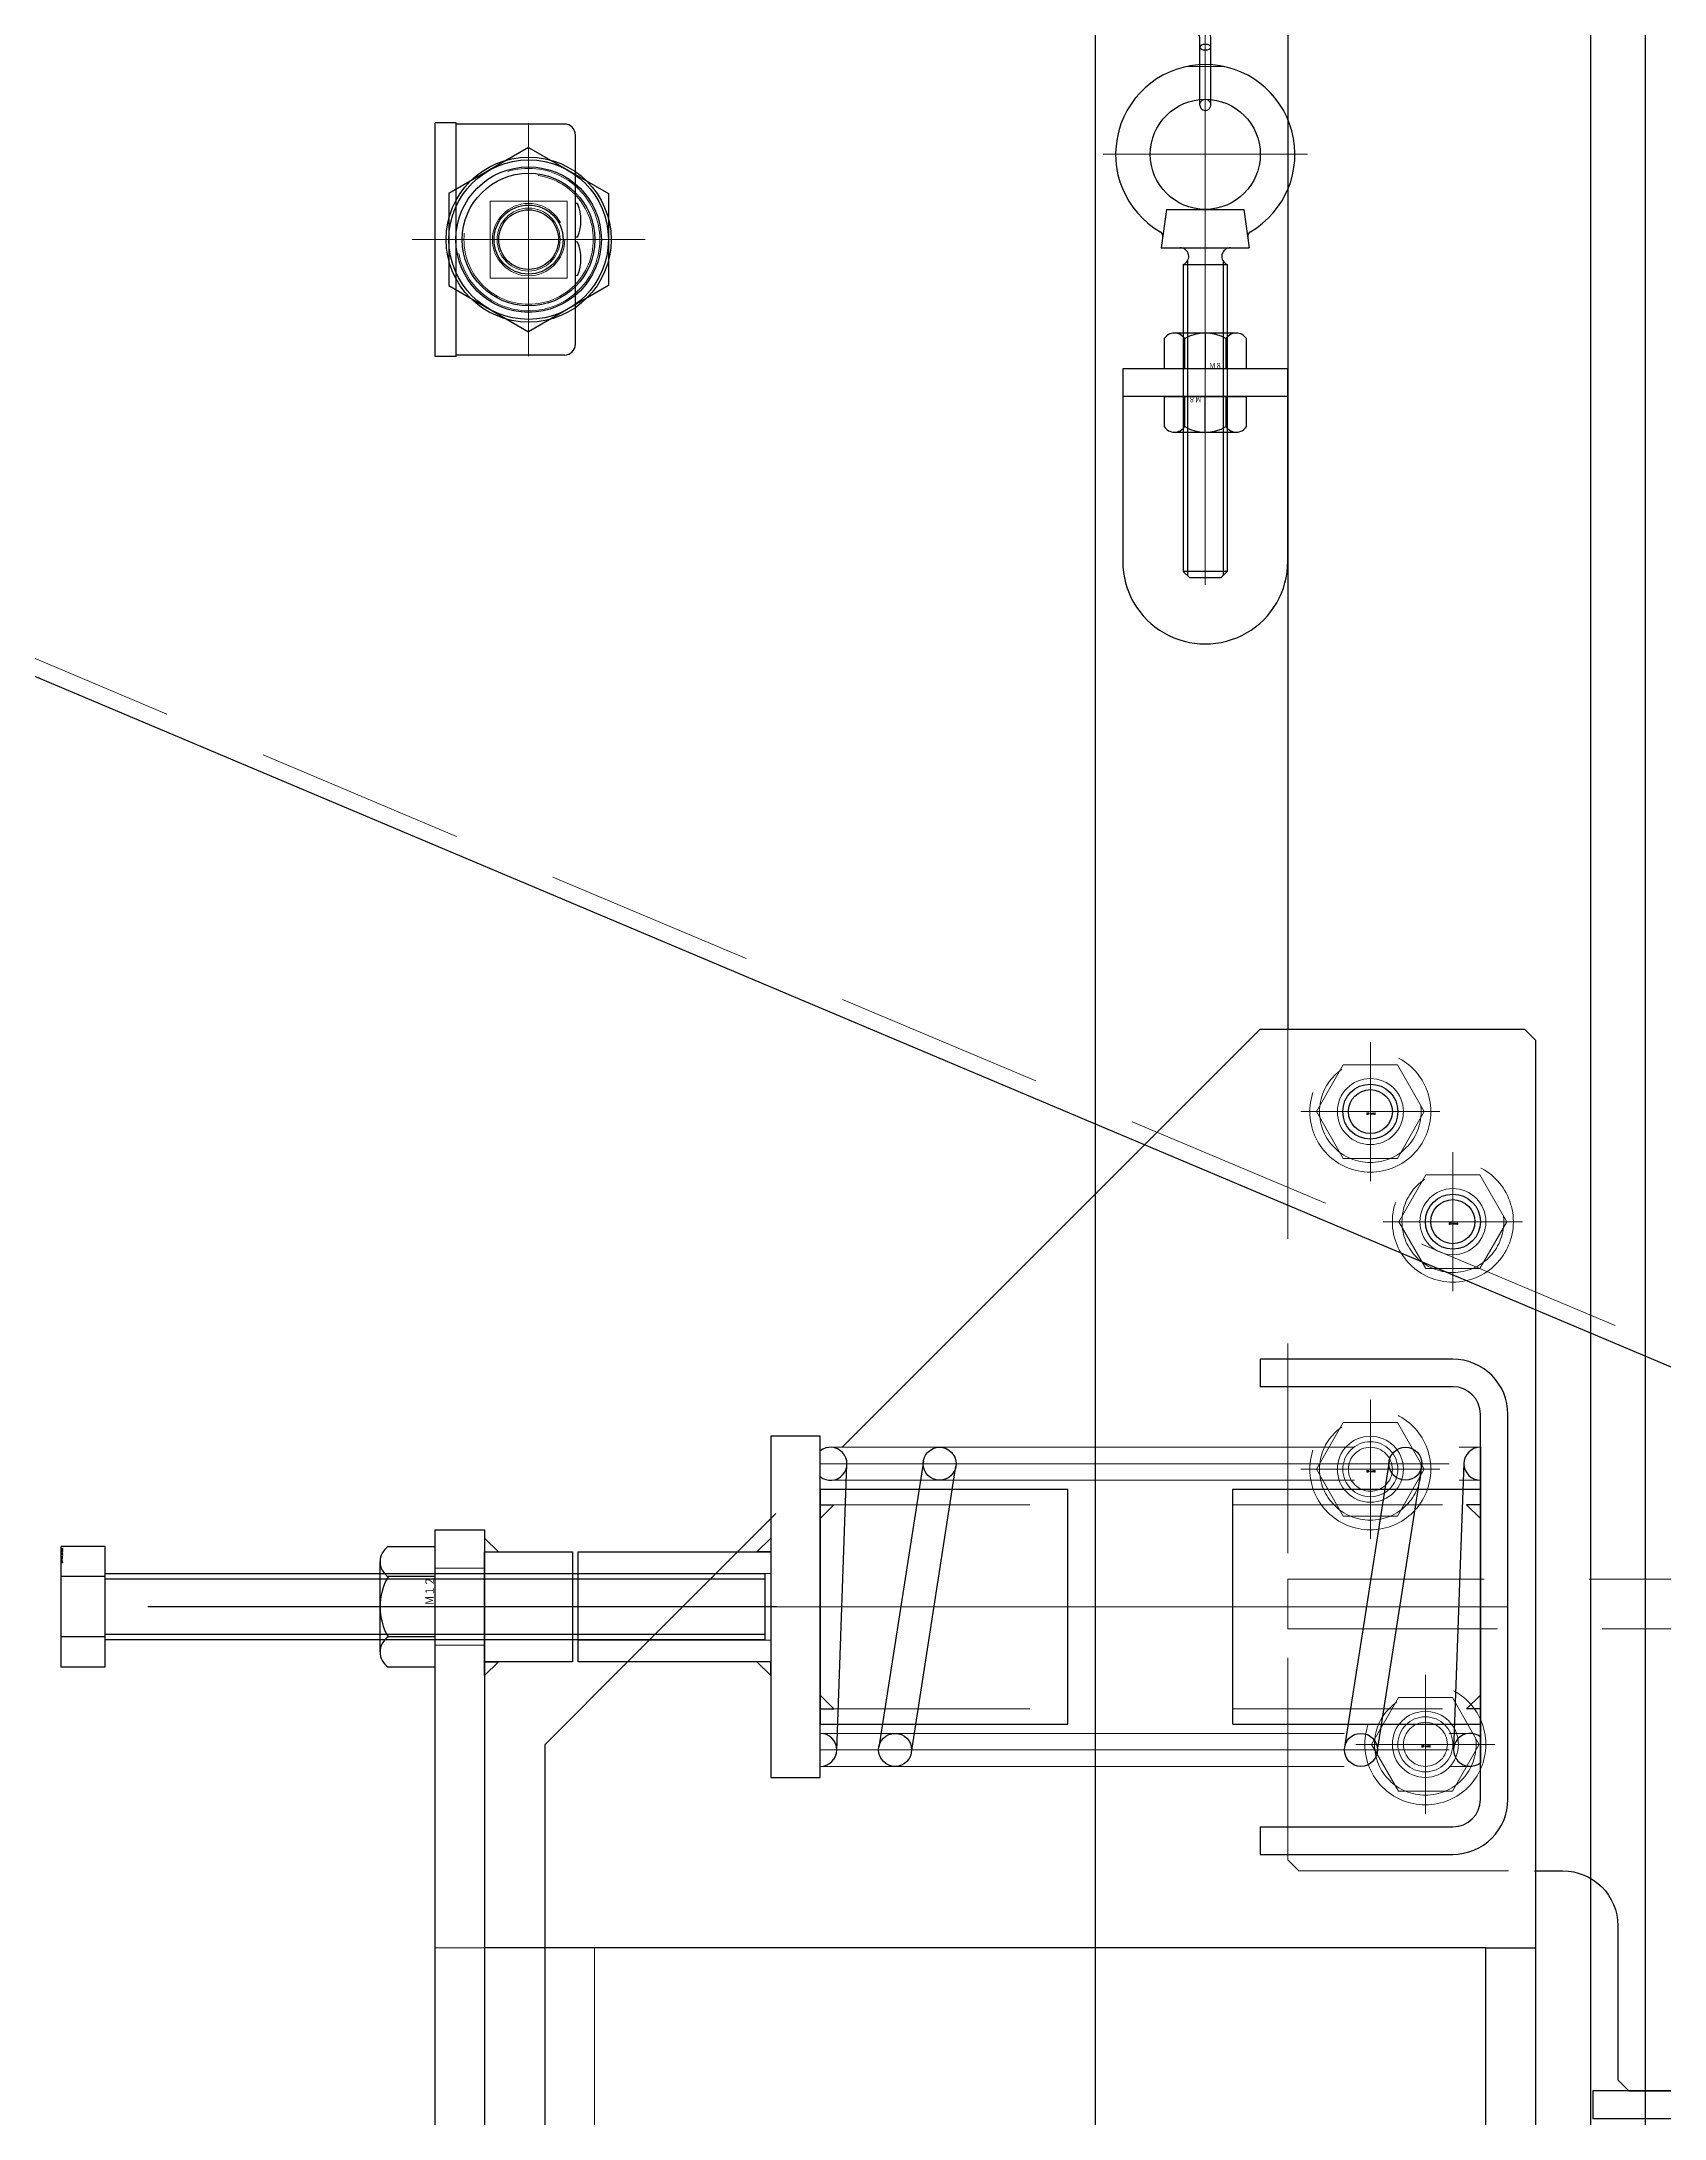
# Model space of a CAD drawing. Header units: millimetres. Extents: x -16130 to 36813, y -8099 to 27484.
# Drawn here: x 23376.3 to 23671.3, y 2415.2 to 2792.7 of the extents above; entities that cross this region are included whole.
import ezdxf

# ---------------------------------------------------------------- set-up
doc = ezdxf.new("R2010")
doc.units = ezdxf.units.MM
doc.header["$LTSCALE"] = 6
for name, pattern in [('CENTER2', [28.575, 19.05, -3.175, 3.175, -3.175]), ('HIDDEN', [9.525, 6.35, -3.175]), ('PHANTOM2', [31.75, 15.875, -3.175, 3.175, -3.175, 3.175, -3.175])]:
    doc.linetypes.add(name, pattern=pattern)
for name, color, linetype, lineweight in [('04_HIDDEN', 2, 'HIDDEN', 13), ('05_CENTER', 4, 'CENTER2', 13), ('06_PHANTOM', 2, 'PHANTOM2', 13)]:
    doc.layers.add(name, color=color, linetype=linetype, lineweight=lineweight)
doc.layers.add('10_DRAFT', color=8, linetype='Continuous', lineweight=0, plot=False)
doc.styles.add('KANJI0', font='txt.shx', dxfattribs={"width": 0.9, "height": 30, "bigfont": 'bigfont'})
doc.styles.add('KSS_TXT_L', font='txt.shx', dxfattribs={"height": 3, "bigfont": 'extfont2.shx'})

# ---------------------------------------------------------------- blocks, each defined once
blk = doc.blocks.new('A$C59FA16D1_1_1')
at = {"color": 0}
blk.add_line((-1310, 2592), (-1310, -934), dxfattribs=at)
blk.add_lwpolyline([(-1395, 2592), (-1400, 2592), (-1400, -934), (-1300, -934), (-1300, 2592), (-1310, 2592)], dxfattribs=at)
blk = doc.blocks.new('A$C21800152_1_1')
blk.add_line((-29.86, -2282), (-35, -2282))
for points in [[(-45, -2292), (-45, -2320), (-47, -2322), (-135, -2322), (-135, 43), (-30, 43)], [(15, -107), (15, -2129)]]:
    blk.add_lwpolyline(points)
blk.add_arc((-35, -2292), 10, 90, 180)
at = {"layer": '04_HIDDEN'}
blk.add_lwpolyline([(15, -2129), (15, -2280), (13, -2282), (-30, -2282)], dxfattribs=at)
blk.add_lwpolyline([(15, -2238), (-135, -2238), (-135, -2229), (15, -2229)], close=True, dxfattribs=at)
for centre in [(0, -2144), (-15, -2164), (0, -2209), (-10, -2259)]:
    blk.add_circle(centre, 6, dxfattribs=at)
at = {"layer": '05_CENTER'}
for p, q in [((0, -2154.06), (0, -2133.94)), ((10.06, -2144), (-10.06, -2144)), ((-15, -2174.06), (-15, -2153.94)), ((-4.94, -2164), (-25.06, -2164)), ((0, -2219.06), (0, -2198.94)), ((10.06, -2209), (-10.06, -2209)), ((-10, -2269.06), (-10, -2248.94)), ((0.06, -2259), (-20.06, -2259))]:
    blk.add_line(p, q, dxfattribs=at)
blk = doc.blocks.new('A$C491655AE_1_1_1_1')
at = {"color": 0, "linetype": 'CENTER2'}
for p, q in [((0, -12.64), (0, 12.64)), ((-12.64, 0), (12.64, 0))]:
    blk.add_line(p, q, dxfattribs=at)
at = {"color": 0}
for p, q in [((-9.81, 0), (-4.91, 8.5)), ((-4.91, 8.5), (4.91, 8.5)), ((4.91, 8.5), (9.81, 0)), ((-4.91, -8.5), (-9.81, 0)), ((9.81, 0), (4.91, -8.5)), ((4.91, -8.5), (-4.91, -8.5))]:
    blk.add_line(p, q, dxfattribs=at)
for radius in [11, 9.25]:
    blk.add_circle((0, 0), radius, dxfattribs=at)
at = {"layer": '10_DRAFT', "style": 'KSS_TXT_L'}
blk.add_text('BT-M10', height=0.3, dxfattribs=at).set_placement((-0.7, -0.54))
blk = doc.blocks.new('A$C1505761E_1_1')
at = {"color": 0}
for points in [[(-21, -32), (-30, -32), (-30, 134), (-21, 134)], [(-5, 130), (-5, 110), (-21, 110), (-21, 130)], [(-21, -32), (161, -32), (161, 58), (-21, 58)], [(170, -32), (161, -32), (161, 58), (170, 58)], [(-30, -41), (170, -41), (170, -32), (-30, -32)]]:
    blk.add_lwpolyline(points, close=True, dxfattribs=at)
at = {"color": 3}
for points in [[(-21, 130), (-18.5, 130), (-18.5, 130), (-21, 132.5)], [(-21, 110), (-18.5, 110), (-18.5, 110), (-21, 107.5)]]:
    blk.add_lwpolyline(points, close=True, dxfattribs=at)
at = {"layer": '04_HIDDEN'}
for p, q in [((-30, 127), (-21, 127)), ((-21, 126), (-5, 126)), ((-21, 125), (-5, 125)), ((-21, 115), (-5, 115)), ((-21, 114), (-5, 114)), ((-30, 113), (-21, 113)), ((-30, 58), (-21, 58))]:
    blk.add_line(p, q, dxfattribs=at)
at = {"layer": '05_CENTER'}
for p, q in [((-34.26, 120), (0, 120)), ((0, -27.59), (0, -45.49)), ((140, -27.59), (140, -45.49))]:
    blk.add_line(p, q, dxfattribs=at)
blk = doc.blocks.new('A$C3AD256EE_1_1')
at = {"color": 0}
for p, q in [((45, 21.35), (45, -21.35)), ((45, 21.35), (90, 21.35)), ((90, -21.35), (90, 21.35)), ((45, -21.35), (90, -21.35))]:
    blk.add_line(p, q, dxfattribs=at)
for points in [[(36, -31), (45, -31), (45, 31), (36, 31)], [(36, 10), (36, -10), (1, -10), (1, 10)]]:
    blk.add_lwpolyline(points, close=True, dxfattribs=at)
at = {"color": 3}
for points in [[(45, 18.55), (47.5, 18.55), (47.5, 18.55), (45, 16.05)], [(36, 10), (33.5, 10), (33.5, 10), (36, 12.5)], [(36, -10), (33.5, -10), (33.5, -10), (36, -12.5)], [(45, -18.55), (47.5, -18.55), (47.5, -18.55), (45, -16.05)]]:
    blk.add_lwpolyline(points, close=True, dxfattribs=at)
at = {"layer": '04_HIDDEN'}
for p, q in [((45, 18.55), (90, 18.55)), ((36, 6.05), (1, 6.05)), ((36, -6.05), (1, -6.05)), ((45, -18.55), (90, -18.55))]:
    blk.add_line(p, q, dxfattribs=at)
at = {"layer": '05_CENTER'}
blk.add_line((-2.87, 0), (95, 0), dxfattribs=at)
blk = doc.blocks.new('A$C6BE71405_1_1')
at = {"color": 0}
for p, q in [((-10.97, 8), (10.97, 8)), ((-10.97, 0), (-10.97, 8)), ((-5.48, 0), (-5.48, 8)), ((5.48, 0), (5.48, 8)), ((10.97, 0), (10.97, 8)), ((-10.97, 0), (10.97, 0)), ((-6, -120), (-6, 0)), ((-5.05, -120), (-5.05, 0)), ((5.05, -120), (5.05, 0)), ((6, -120), (6, 0))]:
    blk.add_line(p, q, dxfattribs=at)
at = {"color": 0, "linetype": 'CENTER2'}
blk.add_line((0, -122.07), (0, 10.08), dxfattribs=at)
at = {"color": 0, "linetype": 'HIDDEN'}
blk.add_line((-6, -120), (6, -120), dxfattribs=at)
at = {"layer": '10_DRAFT', "style": 'KSS_TXT_L'}
blk.add_text('BT-M12x120L', height=0.3, dxfattribs=at).set_placement((7.91, 7.66))
blk = doc.blocks.new('M12Nu_2_1')
at = {"color": 0}
for p, q in [((-10.95, 0), (-10.95, 8.53)), ((-8.21, 10), (8.21, 10)), ((-5.48, 0), (-5.48, 8.53)), ((5.48, 0), (5.48, 8.53)), ((10.95, 8.53), (10.95, 0)), ((-10.95, 0), (10.95, 0))]:
    blk.add_line(p, q, dxfattribs=at)
at = {"color": 0, "linetype": 'CENTER2'}
blk.add_line((0, 0), (0, 10), dxfattribs=at)
at = {"color": 0}
for centre, radius, start, end in [((-8.21, 6.71), 3.29, 33.626, 146.374), ((0, -0.95), 10.95, 60, 120), ((8.21, 6.71), 3.29, 33.626, 146.374)]:
    blk.add_arc(centre, radius, start, end, dxfattribs=at)
at = {"layer": '10_DRAFT', "style": 'KANJI0', "width": 0.82}
blk.add_text('Ｍ１２', height=1.5, dxfattribs=at).set_placement((0.31, 0.09))
blk = doc.blocks.new('M10Tz_1_1_1')
at = {"color": 0}
for radius in [5, 4]:
    blk.add_circle((0, 0), radius, dxfattribs=at)
at = {"layer": '05_CENTER'}
for p, q in [((0, -8.34), (0, 8.34)), ((8.34, 0), (-8.34, 0))]:
    blk.add_line(p, q, dxfattribs=at)
blk = doc.blocks.new('A$C38044AA5_1_1')
at = {"color": 0}
for p, q in [((-15, 160), (-50, 160)), ((-10, 85), (-10, 155)), ((-55, 141.35), (-10, 141.35)), ((-55, 98.65), (-55, 141.35)), ((-55, 98.65), (-10, 98.65)), ((-50, 80), (-15, 80))]:
    blk.add_line(p, q, dxfattribs=at)
blk.add_lwpolyline([(-126, 149), (-50, 225), (-2, 225), (0, 223), (0, -41), (-180, -41), (-180, 95), (-165, 110)], dxfattribs=at)
blk.add_lwpolyline([(-50, 80), (-50, 75), (-15, 75, 0.414214), (-5, 85), (-5, 155, 0.414214), (-15, 165), (-50, 165), (-50, 160)], format="xyb", dxfattribs=at)
at = {"color": 3}
for points in [[(-10, 138.55), (-12.5, 138.55), (-12.5, 138.55), (-10, 136.05)], [(-10, 101.45), (-12.5, 101.45), (-12.5, 101.45), (-10, 103.95)]]:
    blk.add_lwpolyline(points, close=True, dxfattribs=at)
at = {"color": 0}
for centre, start, end in [((-15, 155), 0, 90), ((-15, 85), 270, 0)]:
    blk.add_arc(centre, 5, start, end, dxfattribs=at)
at = {"layer": '04_HIDDEN'}
for p, q in [((-55, 138.55), (-10, 138.55)), ((-55, 101.45), (-10, 101.45)), ((-180, -32), (0, -32))]:
    blk.add_line(p, q, dxfattribs=at)
blk.add_lwpolyline([(-165, 110), (-126, 149)], dxfattribs=at)
for points in [[(-180, -32), (-171, -32), (-171, 58), (-180, 58)], [(0, -32), (-9, -32), (-9, 58), (0, 58)]]:
    blk.add_lwpolyline(points, close=True, dxfattribs=at)
at = {"layer": '05_CENTER'}
blk.add_line((-59.02, 120), (-5, 120), dxfattribs=at)
at = {"extrusion": (0, 0, -1), "xscale": -1, "zscale": -1, "rotation": 180}
for p in [(30, 210), (15, 190)]:
    blk.add_blockref('M10Tz_1_1_1', p, dxfattribs=at)
at = {"layer": '04_HIDDEN', "extrusion": (0, 0, -1), "xscale": -1, "zscale": -1, "rotation": 180}
for p in [(30, 145), (20, 95)]:
    blk.add_blockref('M10Tz_1_1_1', p, dxfattribs=at)
blk = doc.blocks.new('A$C12531FC4_1_1')
at = {"color": 0}
for p, q in [((-120, -29), (-120, 28.34)), ((-101.25, 26.46), (-109.34, -25.54)), ((-16.59, 26.46), (-24.68, -25.54)), ((0, 29), (0, -28.34)), ((-117, -26.11), (-115.13, 25.89)), ((-103.41, -26.46), (-95.32, 25.54)), ((-18.75, -26.46), (-10.66, 25.54)), ((-3, 26.11), (-4.87, -25.89))]:
    blk.add_line(p, q, dxfattribs=at)
for centre in [(-98.29, 26), (-13.62, 26), (-106.38, -26), (-21.71, -26)]:
    blk.add_circle(centre, 3, dxfattribs=at)
for centre, start, end in [((-118.13, 26), 231.3435, 128.6567), ((0, 26), 90, 270), ((-120, -26), 270, 90), ((-1.87, -26), 51.3435, 308.6567)]:
    blk.add_arc(centre, 3, start, end, dxfattribs=at)
at = {"layer": '05_CENTER', "color": 0}
for p, q in [((-120, 26), (0, 26)), ((-120, -26), (0, -26))]:
    blk.add_line(p, q, dxfattribs=at)
at = {"layer": '06_PHANTOM', "color": 0}
for p, q in [((-118.13, 29), (0, 29)), ((-118.13, 23), (0, 23)), ((-120, -23), (-1.87, -23)), ((-120, -29), (-1.87, -29))]:
    blk.add_line(p, q, dxfattribs=at)
at = {"layer": '10_DRAFT'}
blk.add_line((-120, 0), (0, 0), dxfattribs=at)
blk = doc.blocks.new('A$C62F33C97_1_1')
at = {"xscale": -1}
blk.add_blockref('A$C21800152_1_1', (-80, 89.5), dxfattribs=at)
for name, p in [('A$C38044AA5_1_1', (-50, -2264.5)), ('A$C3AD256EE_1_1', (-225, -2144.5)), ('A$C1505761E_1_1', (-220, -2264.5))]:
    blk.add_blockref(name, p)
at = {"color": 4}
blk.add_blockref('A$C12531FC4_1_1', (-60, -2144.5), dxfattribs=at)
at = {"rotation": 90}
for name, p in [('A$C6BE71405_1_1', (-310, -2144.5)), ('M12Nu_2_1', (-250, -2144.5))]:
    blk.add_blockref(name, p, dxfattribs=at)
at = {"layer": '04_HIDDEN'}
for p in [(-80, -2054.5), (-65, -2074.5), (-80, -2119.5), (-70, -2169.5)]:
    blk.add_blockref('A$C491655AE_1_1_1_1', p, dxfattribs=at)
blk = doc.blocks.new('SGPPBJ26b_1_1')
at = {"color": 0}
for p, q in [((0, 16.74), (-14.5, 8.37)), ((0, 16.74), (14.5, 8.37)), ((-14.5, 8.37), (-14.5, -8.37)), ((14.5, 8.37), (14.5, -8.37)), ((-14.5, -8.37), (0, -16.74)), ((14.5, -8.37), (0, -16.74))]:
    blk.add_line(p, q, dxfattribs=at)
for radius in [14.5, 6.28, 5.43]:
    blk.add_circle((0, 0), radius, dxfattribs=at)
at = {"layer": '04_HIDDEN', "color": 0}
for radius in [12.94, 11.76]:
    blk.add_circle((0, 0), radius, dxfattribs=at)
at = {"layer": '05_CENTER', "color": 0}
for p, q in [((0, -19.66), (0, 19.66)), ((-17.5, 0), (17.5, 0))]:
    blk.add_line(p, q, dxfattribs=at)
blk = doc.blocks.new('GA46-＊＊-02c_1_1')
at = {"color": 0}
for p, q in [((19, 8.5), (-19, 8.5)), ((-6.54, 8.9), (-6.57, 8.5)), ((-0.46, 8.9), (-0.43, 8.5)), ((0.46, 8.9), (0.43, 8.5)), ((6.54, 8.9), (6.57, 8.5)), ((-21, 6.5), (-21, -13.2)), ((21, 6.5), (21, -13.2)), ((-21.25, -13.2), (-21.25, -17)), ((21.25, -13.2), (-21.25, -13.2)), ((21.25, -13.2), (21.25, -17)), ((21.25, -17), (-21.25, -17))]:
    blk.add_line(p, q, dxfattribs=at)
for centre, radius, start, end in [((-19, 6.5), 2, 90, 180), ((-3.5, 1.52), 7.98, 67.6434, 112.3565), ((3.5, 1.52), 7.98, 67.6434, 112.3565), ((19, 6.5), 2, 0, 90)]:
    blk.add_arc(centre, radius, start, end, dxfattribs=at)
at = {"layer": '04_HIDDEN', "color": 0}
blk.add_lwpolyline([(-7, 7), (7, 7), (7, -7), (-7, -7)], close=True, dxfattribs=at)
for radius in [6.58, 5.72]:
    blk.add_circle((0, 0), radius, dxfattribs=at)
at = {"layer": '05_CENTER', "color": 0}
for p, q in [((0, -19.32), (0, 12.7)), ((-10.41, 0), (10.41, 0))]:
    blk.add_line(p, q, dxfattribs=at)
blk = doc.blocks.new('A$C402D1A1D_1_1')
at = {"color": 0}
for p, q in [((-7.03, -10), (-8, -17)), ((-7.03, -10), (7.03, -10)), ((7.03, -10), (8, -17)), ((-8, -17), (8, -17)), ((-4, -20), (4, -20)), ((-4, -20), (-4, -75.8)), ((-3.25, -19.37), (-3.25, -76.55)), ((3.25, -19.37), (3.25, -76.55)), ((4, -20), (4, -75.8)), ((4, -75.8), (-4, -75.8)), ((-4, -75.8), (-2.8, -77)), ((2.8, -77), (-2.8, -77)), ((4, -75.8), (2.8, -77))]:
    blk.add_line(p, q, dxfattribs=at)
blk.add_circle((0, 0), 10, dxfattribs=at)
for centre, radius, start, end in [((0, 0), 16.3, 300.1827, 239.8173), ((-8.7, -14.95), 1, 352.0928, 59.8173), ((8.7, -14.95), 1, 120.1827, 187.9072), ((-4.55, -18.55), 1.55, 290.7723, 91.8476), ((4.55, -18.55), 1.55, 88.1524, 249.2277)]:
    blk.add_arc(centre, radius, start, end, dxfattribs=at)
at = {"layer": '05_CENTER', "color": 0}
for p, q in [((0, 18.59), (0, -78.27)), ((-18.59, 0), (18.59, 0))]:
    blk.add_line(p, q, dxfattribs=at)
blk = doc.blocks.new('M8Nu_1_1_1_1')
at = {"color": 0}
for p, q in [((-7.5, 5.5), (-7.5, 0)), ((-7.5, 5.5), (-7.5, 0)), ((5.62, 6.5), (-5.62, 6.5)), ((5.62, 6.5), (-5.62, 6.5)), ((-3.75, 0), (-3.75, 5.5)), ((-3.75, 0), (-3.75, 5.5)), ((3.75, 5.5), (3.75, 0)), ((3.75, 5.5), (3.75, 0)), ((7.5, 0), (7.5, 5.5)), ((7.5, 0), (7.5, 5.5)), ((7.5, 0), (-7.5, 0))]:
    blk.add_line(p, q, dxfattribs=at)
at = {"color": 0, "linetype": 'CENTER2'}
blk.add_line((0, 6.5), (0, 0), dxfattribs=at)
at = {"color": 0}
for centre, radius, start, end in [((-5.62, 4.25), 2.25, 33.626, 146.374), ((-5.62, 4.25), 2.25, 33.626, 146.374), ((0, -1), 7.5, 60, 120), ((5.62, 4.25), 2.25, 33.626, 146.374)]:
    blk.add_arc(centre, radius, start, end, dxfattribs=at)
at = {"layer": '10_DRAFT', "style": 'KANJI0', "width": 0.82}
blk.add_text('Ｍ８', height=1, dxfattribs=at).set_placement((0.71, -0.03))
blk = doc.blocks.new('AWS16-100g_1_1')
at = {"color": 0}
for p, q in [((-129.85, 1.93), (-129.48, 7.07)), ((-128.48, -7.07), (-127.48, 6.93)), ((-126.49, -7.21), (-125.48, 6.93)), ((-124.49, -7.21), (-123.48, 6.93)), ((-18.52, -6.93), (-17.52, 7.07)), ((-16.52, -6.93), (-15.52, 7.07)), ((-14.52, -6.93), (-13.52, 7.03)), ((-143, 1), (-130.84, 1)), ((1, 1), (-11.16, 1)), ((-143, -1), (-130.84, -1)), ((-12.52, -7.07), (-12.15, -1.93)), ((1, -1), (-11.16, -1))]:
    blk.add_line(p, q, dxfattribs=at)
for centre, radius, start, end in [((-128.48, 7), 1, 355.9144, 175.9144), ((-126.48, 7), 1, 355.9144, 180), ((-124.48, 7), 1, 355.9144, 180), ((-16.52, 7), 1, 4.0856, 184.0856), ((-14.52, 7), 1, 4.0856, 184.0856), ((-143, 0), 1, 94.0856, 274.0856), ((-130.84, 2), 1, 270, 355.9144), ((-130.84, 2), 3, 270, 355.9144), ((-11.16, -2), 3, 90, 175.9144), ((1, 0), 1, 274.0856, 94.0856), ((-11.16, -2), 1, 90, 175.9144), ((-127.48, -7), 1, 184.0856, 4.0856), ((-125.48, -7), 1, 184.0856, 4.0856), ((-17.52, -7), 1, 175.9144, 355.9144), ((-15.52, -7), 1, 175.9144, 355.9144), ((-13.52, -7), 1, 175.9144, 355.9144)]:
    blk.add_arc(centre, radius, start, end, dxfattribs=at)
at = {"color": 0, "extrusion": (0, 0, -1)}
blk.add_ellipse((-132.5, 0), major_axis=(0, 1), ratio=0.5, start_param=3.141593, end_param=9.424778, dxfattribs=at)
blk.add_ellipse((-9.5, 0), major_axis=(0, 1), ratio=0.5, dxfattribs=at)
at = {"layer": '04_HIDDEN', "color": 0}
for centre, start, end in [((-128.48, 7), 175.9144, 355.9144), ((-126.48, 7), 175.9144, 0), ((-14.52, 7), 184.0856, 4.0856), ((-143, 0), 274.0856, 94.0856), ((1, 0), 94.0856, 274.0856), ((-127.48, -7), 4.0856, 184.0856), ((-15.52, -7), 355.9144, 175.9144), ((-13.52, -7), 355.9144, 175.9144)]:
    blk.add_arc(centre, 1, start, end, dxfattribs=at)
at = {"layer": '05_CENTER', "color": 0}
for p, q in [((-12.52, 7), (-130.48, 7)), ((3.75, 0), (-145.75, 0)), ((-136, -3.54), (-136, 3.54)), ((-6, 3.54), (-6, -3.54)), ((-11.83, -7), (-130, -7))]:
    blk.add_line(p, q, dxfattribs=at)
at = {"layer": '06_PHANTOM', "color": 0}
for p, q in [((-14.52, 8), (-126.48, 8)), ((-14.52, 6), (-126.48, 6)), ((-15.52, -6), (-127.48, -6)), ((-15.52, -8), (-127.48, -8))]:
    blk.add_line(p, q, dxfattribs=at)
blk = doc.blocks.new('A$C0B482DEA_1_1')
at = {"color": 4, "xscale": -1, "rotation": 180}
blk.add_blockref('A$C402D1A1D_1_1', (0, -41), dxfattribs=at)
for p in [(0, 0), (0, -242)]:
    blk.add_blockref('M8Nu_1_1_1_1', p)
at = {"color": 4, "rotation": 90}
blk.add_blockref('AWS16-100g_1_1', (0, -51.02), dxfattribs=at)
at = {"color": 4}
blk.add_blockref('A$C402D1A1D_1_1', (0, -203), dxfattribs=at)
at = {"rotation": 180}
blk.add_blockref('M8Nu_1_1_1_1', (0, -247), dxfattribs=at)
blk = doc.blocks.new('A$C30B32F76_1_1')
at = {"color": 0}
blk.add_line((-15, -12), (-45, -12), dxfattribs=at)
blk.add_lwpolyline([(-15, -7), (-45, -7), (-45, -42, 1.000008), (-15, -42)], format="xyb", close=True, dxfattribs=at)
at = {"layer": '05_CENTER'}
blk.add_line((-30, -2), (-30, -17), dxfattribs=at)
blk = doc.blocks.new('A$C4DCA1887_1_1')
at = {"color": 0}
for radius in [15, 13.22, 12.06]:
    blk.add_circle((0, 0), radius, dxfattribs=at)
at = {"layer": '05_CENTER'}
for p, q in [((0, -21.19), (0, 21.19)), ((21.19, 0), (-21.19, 0))]:
    blk.add_line(p, q, dxfattribs=at)
blk = doc.blocks.new('A$C684FA84F')
at = {"color": 0}
blk.add_line((-490, 9), (-6.17, -195.26), dxfattribs=at)
at = {"layer": '04_HIDDEN'}
blk.add_line((-488.83, 11.76), (-5, -192.5), dxfattribs=at)
blk.add_blockref('A$C4DCA1887_1_1', (-230, 16.5))
at = {"color": 0}
blk.add_blockref('A$C30B32F76_1_1', (-77, 0), dxfattribs=at)
blk = doc.blocks.new('A$C684FA933')
blk.add_blockref('A$C684FA84F', (887, -43))
blk = doc.blocks.new('A$C427433EE_1_1')
for name, p in [('A$C62F33C97_1_1', (1220, 2274.5)), ('A$C0B482DEA_1_1', (1110, 597)), ('A$C684FA933', (330, 405))]:
    blk.add_blockref(name, p)
at = {"color": 4, "rotation": 270}
blk.add_blockref('GA46-＊＊-02c_1_1', (987, 378.5), dxfattribs=at)
at = {"color": 4}
blk.add_blockref('SGPPBJ26b_1_1', (987, 378.5), dxfattribs=at)
blk = doc.blocks.new('A$C72827781_1_1')
at = {"color": 0}
blk.add_lwpolyline([(-263.76, 0), (85.6, 0), (85.6, 5), (-263.76, 5)], close=True, dxfattribs=at)
blk = doc.blocks.new('A$C788C044D_1_1')
blk.add_blockref('A$C72827781_1_1', (-979.98, 0))

msp = doc.modelspace()

# ---------------------------------------------------------------- block references
for name, p in [('A$C59FA16D1_1_1', (24967.87493, 2303.1782)), ('A$C427433EE_1_1', (22477.87355, 2378.1782)), ('A$C788C044D_1_1', (24902.04172, 2415.1782))]:
    msp.add_blockref(name, p)

doc.saveas('drawing.dxf')
